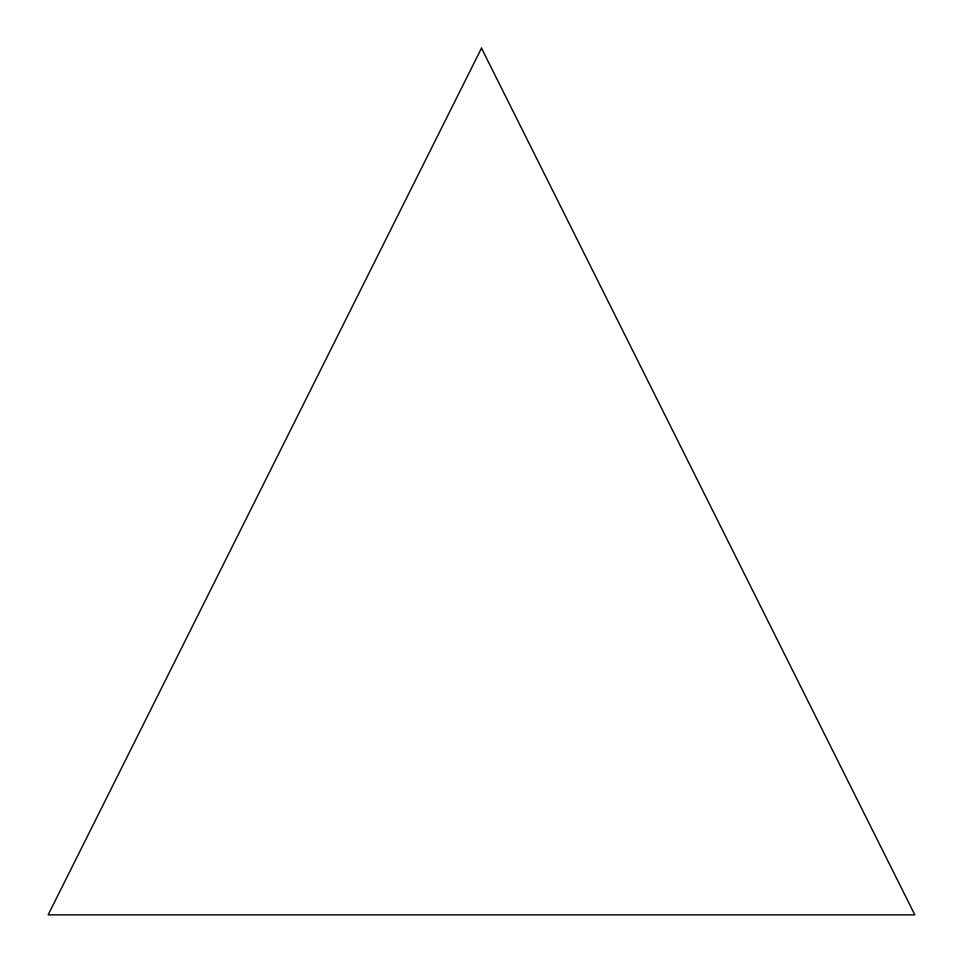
<?xml version="1.0" encoding="UTF-8"?>
<svg xmlns="http://www.w3.org/2000/svg" width="963" height="963" viewBox="0 0 963 963"><rect width="100%" height="100%" fill="white"/><g stroke="black" fill="none" stroke-linecap="round" stroke-linejoin="round"><path stroke-width="1.44" d="M481.5 48.15L48.15 914.85L914.85 914.85L481.5 48.15"/></g></svg>
